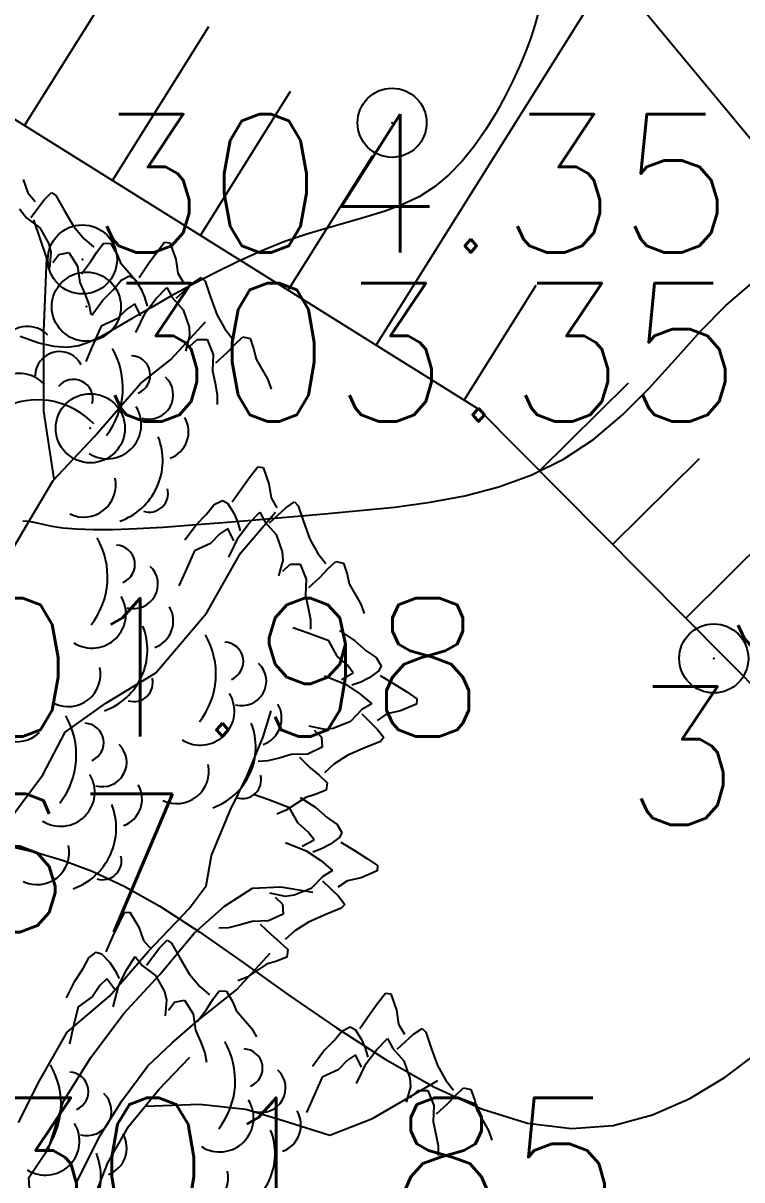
# Model space of a CAD drawing. Header units: millimetres. Extents: x 524954 to 526204, y 9523489 to 9524010.
# Drawn here: x 526010.56 to 526015.76, y 9523804.82 to 9523813.19 of the extents above; entities that cross this region are included whole.
import ezdxf
from ezdxf.enums import TextEntityAlignment as Align

# ---------------------------------------------------------------- set-up
doc = ezdxf.new("R2010")
doc.units = ezdxf.units.MM
doc.header["$PDMODE"] = 32
doc.header["$PDSIZE"] = 0.5
doc.linetypes.add('ACAD_ISO12W100', pattern=[21, 12, -3, 0, -3, 0, -3])
doc.linetypes.add('CACHE2', pattern=[4.7625, 3.175, -1.5875])
for name, color, linetype in [('Arbre', 34, 'ACAD_ISO12W100'), ('Bas_Talus', 40, 'CACHE2'), ('CN_01_00', 3, 'Continuous'), ('CN_02_00', 4, 'Continuous'), ('Haut_Talus', 30, 'Continuous'), ('Talus', 2, 'Continuous'), ('TopoAlt', 3, 'Continuous'), ('TOPOJIS', 7, 'Continuous')]:
    doc.layers.add(name, color=color, linetype=linetype)
doc.styles.add('Simplex 1.0', font='Simplex.shx', dxfattribs={"width": 0.99, "height": 1})

# ---------------------------------------------------------------- blocks, each defined once
blk = doc.blocks.new('TCPOINT M')
at = {"color": 0}
blk.add_point((0, 0), dxfattribs=at)
at = {"layer": 'TopoAlt', "style": 'Simplex 1.0', "width": 0.99}
blk.add_attdef('ALT', (0.15, 0.15), '', height=1, dxfattribs=at)
blk = doc.blocks.new('v088')
at = {"color": 3, "linetype": 'Continuous'}
for p, q in [((0.1184, 12.2906), (0.1522, 12.1952)), ((0.1522, 12.1952), (0.2074, 12.1313)), ((0.1746, 12.0155), (0.2717, 12.1435)), ((0.2717, 12.1435), (0.3242, 12.1966)), ((0.3242, 12.1966), (0.3557, 12.1751)), ((0.3557, 12.1751), (0.415, 12.0689)), ((0.0922, 12.0781), (0.1437, 12.0135)), ((0.415, 12.0689), (0.4841, 11.9528)), ((0.1437, 12.0135), (0.2395, 11.9416)), ((0.2395, 11.9416), (0.3048, 11.8248)), ((0.4841, 11.9528), (0.5601, 11.8616)), ((0.3048, 11.8248), (0.32, 11.7651)), ((0.5601, 11.8616), (0.6304, 11.8005)), ((0.6527, 11.7656), (0.6994, 11.8293)), ((0.6994, 11.8293), (0.7544, 11.828)), ((0.7544, 11.828), (0.796, 11.7537)), ((1.0886, 11.7676), (1.1424, 11.8368)), ((1.1424, 11.8368), (1.1809, 11.833)), ((1.1809, 11.833), (1.2232, 11.7138)), ((0.32, 11.7651), (0.3106, 11.6498)), ((0.3344, 11.6895), (0.378, 11.7487)), ((0.378, 11.7487), (0.4498, 11.7623)), ((0.4498, 11.7623), (0.5114, 11.6644)), ((0.6075, 11.6944), (0.6527, 11.7656)), ((0.796, 11.7537), (0.824, 11.6885)), ((1.027, 11.683), (1.0886, 11.7676)), ((0.5114, 11.6644), (0.5299, 11.5465)), ((0.5418, 11.6075), (0.6075, 11.6944)), ((0.824, 11.6885), (0.9344, 11.5607)), ((0.9578, 11.583), (1.027, 11.683)), ((1.2232, 11.7138), (1.2386, 11.6137)), ((0.7732, 11.4945), (0.827, 11.5637)), ((0.827, 11.5637), (0.8886, 11.5945)), ((0.8886, 11.5945), (0.9232, 11.5753)), ((0.9232, 11.5753), (0.9693, 11.5022)), ((0.9344, 11.5607), (0.97, 11.497)), ((1.2386, 11.6137), (1.2809, 11.5407)), ((1.3463, 11.5407), (1.4079, 11.583)), ((1.4079, 11.583), (1.4348, 11.556)), ((1.4348, 11.556), (1.4733, 11.4406)), ((0.5299, 11.5465), (0.5653, 11.4632)), ((0.6962, 11.4176), (0.7732, 11.4945)), ((0.9693, 11.5022), (0.9963, 11.4406)), ((1.0809, 11.4291), (1.1578, 11.5099)), ((1.1578, 11.5099), (1.1963, 11.4368)), ((1.2271, 11.433), (1.3463, 11.5407)), ((0.5653, 11.4632), (0.5962, 11.3829)), ((0.5962, 11.3829), (0.6091, 11.3149)), ((0.6155, 11.3099), (0.6962, 11.4176)), ((0.927, 11.3906), (0.8693, 11.3522)), ((0.9693, 11.3022), (0.927, 11.3906)), ((0.9963, 11.4406), (1.0155, 11.3753)), ((1.004, 11.3291), (1.0809, 11.4291)), ((1.1963, 11.4368), (1.2771, 11.3483)), ((1.4733, 11.4406), (1.5194, 11.3137)), ((0.8693, 11.3522), (0.8001, 11.2829)), ((0.9347, 11.1829), (1.004, 11.3291)), ((1.2771, 11.3483), (1.3194, 11.2214)), ((1.5194, 11.3137), (1.5771, 11.2099)), ((0.6847, 11.2291), (0.6193, 11.0829)), ((0.8001, 11.2829), (0.6847, 11.2291)), ((1.3194, 11.2214), (1.3232, 11.1598)), ((1.3232, 11.1598), (1.2925, 11.0483)), ((1.3232, 11.0829), (1.3771, 11.1329)), ((1.3771, 11.1329), (1.4502, 11.1329)), ((1.4502, 11.1329), (1.4925, 11.0252)), ((1.5771, 11.2099), (1.6348, 11.1368)), ((1.6502, 11.0983), (1.7079, 11.1522)), ((1.7079, 11.1522), (1.7617, 11.1406)), ((1.7617, 11.1406), (1.7887, 11.0598)), ((0.6193, 11.0829), (0.5731, 10.9752)), ((1.5925, 11.0368), (1.6502, 11.0983)), ((1.7887, 11.0598), (1.8041, 10.9906)), ((1.4925, 11.0252), (1.4886, 10.906)), ((1.5117, 10.9637), (1.5925, 11.0368)), ((1.8041, 10.9906), (1.8887, 10.8444)), ((1.4886, 10.906), (1.5079, 10.8175)), ((1.5079, 10.8175), (1.5233, 10.7329)), ((1.8887, 10.8444), (1.9118, 10.7752)), ((1.5233, 10.7329), (1.5233, 10.6636)), ((1.7617, 10.1424), (1.8156, 10.2117)), ((1.8156, 10.2117), (1.8541, 10.2078)), ((1.7002, 10.0578), (1.7617, 10.1424)), ((1.8541, 10.2078), (1.8964, 10.0886)), ((1.631, 9.9578), (1.7002, 10.0578)), ((1.8964, 10.0886), (1.9118, 9.9886)), ((1.5002, 9.9386), (1.5617, 9.9693)), ((1.5617, 9.9693), (1.5963, 9.9501)), ((1.9118, 9.9886), (1.9541, 9.9155)), ((1.4463, 9.8693), (1.5002, 9.9386)), ((1.5963, 9.9501), (1.6425, 9.877)), ((1.6425, 9.877), (1.6694, 9.8155)), ((1.7541, 9.8039), (1.831, 9.8847)), ((1.831, 9.8847), (1.8695, 9.8116)), ((1.9002, 9.8078), (2.0195, 9.9155)), ((2.0195, 9.9155), (2.081, 9.9578)), ((2.081, 9.9578), (2.1079, 9.9309)), ((2.1079, 9.9309), (2.1464, 9.8155)), ((1.2886, 9.6847), (1.3694, 9.7924)), ((1.3694, 9.7924), (1.4463, 9.8693)), ((1.6694, 9.8155), (1.6887, 9.7501)), ((1.6771, 9.7039), (1.7541, 9.8039)), ((1.8695, 9.8116), (1.9502, 9.7232)), ((2.1464, 9.8155), (2.1926, 9.6885)), ((1.5425, 9.727), (1.4733, 9.6578)), ((1.6002, 9.7655), (1.5425, 9.727)), ((1.6425, 9.677), (1.6002, 9.7655)), ((1.9502, 9.7232), (1.9925, 9.5962)), ((1.4733, 9.6578), (1.3579, 9.6039)), ((1.6079, 9.5578), (1.6771, 9.7039)), ((2.1926, 9.6885), (2.2503, 9.5847)), ((1.3579, 9.6039), (1.2925, 9.4577)), ((1.9925, 9.5962), (1.9964, 9.5347)), ((2.2503, 9.5847), (2.308, 9.5116)), ((1.2925, 9.4577), (1.2463, 9.35)), ((1.9964, 9.5347), (1.9656, 9.4231)), ((1.9964, 9.4577), (2.0502, 9.5077)), ((2.0502, 9.5077), (2.1233, 9.5077)), ((2.1233, 9.5077), (2.1656, 9.4)), ((2.2657, 9.4116), (2.3233, 9.4731)), ((2.3233, 9.4731), (2.381, 9.527)), ((2.381, 9.527), (2.4349, 9.5154)), ((2.4349, 9.5154), (2.4618, 9.4347)), ((2.1656, 9.4), (2.1618, 9.2808)), ((2.1849, 9.3385), (2.2657, 9.4116)), ((2.4618, 9.4347), (2.4772, 9.3654)), ((2.4772, 9.3654), (2.5618, 9.2193)), ((2.1618, 9.2808), (2.181, 9.1923)), ((2.5618, 9.2193), (2.5849, 9.15)), ((2.181, 9.1923), (2.1964, 9.1077)), ((2.1801, 9.009), (2.0697, 9.0483)), ((2.1964, 9.1077), (2.1964, 9.0385)), ((2.3301, 8.953), (2.1801, 9.009)), ((2.4064, 9.0272), (2.519, 8.9533)), ((2.3912, 8.8412), (2.3301, 8.953)), ((2.519, 8.9533), (2.6006, 8.8814)), ((2.6006, 8.8814), (2.6731, 8.832)), ((2.4646, 8.7765), (2.3912, 8.8412)), ((2.6731, 8.832), (2.7077, 8.7725)), ((2.421, 8.6735), (2.5067, 8.7213)), ((2.5067, 8.7213), (2.4646, 8.7765)), ((2.6907, 8.7368), (2.6207, 8.6861)), ((2.7077, 8.7725), (2.6907, 8.7368)), ((2.2998, 8.7005), (2.4501, 8.6406)), ((2.4501, 8.6406), (2.5548, 8.5702)), ((2.5609, 8.6554), (2.4969, 8.632)), ((2.6207, 8.6861), (2.5609, 8.6554)), ((2.7005, 8.7027), (2.8047, 8.6399)), ((2.8047, 8.6399), (2.8931, 8.5838)), ((2.5548, 8.5702), (2.6402, 8.4985)), ((2.8931, 8.5838), (2.9656, 8.5345)), ((2.5697, 8.4555), (2.4865, 8.3693)), ((2.6402, 8.4985), (2.5697, 8.4555)), ((2.9641, 8.4958), (2.8478, 8.4461)), ((2.9656, 8.5345), (2.9641, 8.4958)), ((2.4865, 8.3693), (2.3625, 8.3191)), ((2.5678, 8.4245), (2.6828, 8.3123)), ((2.749, 8.4244), (2.6787, 8.3776)), ((2.8478, 8.4461), (2.749, 8.4244)), ((2.3013, 8.3113), (2.188, 8.335)), ((2.2245, 8.3065), (2.2778, 8.2559)), ((2.3625, 8.3191), (2.3013, 8.3113)), ((2.6828, 8.3123), (2.7289, 8.2536)), ((2.2778, 8.2559), (2.2824, 8.183)), ((2.7037, 8.225), (2.591, 8.1793)), ((2.7289, 8.2536), (2.7037, 8.225)), ((2.0584, 8.1303), (1.9713, 8.1055)), ((2.1776, 8.1339), (2.0584, 8.1303)), ((2.2824, 8.183), (2.1776, 8.1339)), ((2.4672, 8.1253), (2.3672, 8.0611)), ((2.591, 8.1793), (2.4672, 8.1253)), ((1.8878, 8.0848), (1.8187, 8.0804)), ((1.9713, 8.1055), (1.8878, 8.0848)), ((2.1174, 8.1109), (2.1954, 8.0349)), ((2.1954, 8.0349), (2.2605, 7.9811)), ((2.3672, 8.0611), (2.2979, 7.9989)), ((2.2605, 7.9811), (2.3179, 7.927)), ((2.3098, 7.8725), (2.2308, 7.8405)), ((2.3179, 7.927), (2.3098, 7.8725)), ((1.8965, 7.8022), (1.7861, 7.8414)), ((2.0465, 7.7461), (1.8965, 7.8022)), ((2.1627, 7.8208), (2.0222, 7.7271)), ((2.1227, 7.8203), (2.2353, 7.7465)), ((2.2308, 7.8405), (2.1627, 7.8208)), ((2.0222, 7.7271), (1.9545, 7.6997)), ((2.1075, 7.6343), (2.0465, 7.7461)), ((2.2353, 7.7465), (2.3169, 7.6746)), ((2.1809, 7.5696), (2.1075, 7.6343)), ((2.3169, 7.6746), (2.3894, 7.6252)), ((2.3894, 7.6252), (2.424, 7.5657)), ((2.223, 7.5144), (2.1809, 7.5696)), ((2.424, 7.5657), (2.407, 7.5299)), ((2.0162, 7.4937), (2.1664, 7.4338)), ((2.1373, 7.4666), (2.223, 7.5144)), ((2.2772, 7.4485), (2.2132, 7.4252)), ((2.337, 7.4793), (2.2772, 7.4485)), ((2.407, 7.5299), (2.337, 7.4793)), ((2.4169, 7.4959), (2.521, 7.4331)), ((2.1664, 7.4338), (2.2711, 7.3633)), ((2.521, 7.4331), (2.6094, 7.377)), ((2.6094, 7.377), (2.6819, 7.3276)), ((2.2711, 7.3633), (2.3565, 7.2916)), ((2.3565, 7.2916), (2.286, 7.2486)), ((2.6805, 7.289), (2.5641, 7.2392)), ((2.6819, 7.3276), (2.6805, 7.289)), ((2.286, 7.2486), (2.2028, 7.1624)), ((2.2841, 7.2177), (2.3991, 7.1055)), ((2.4653, 7.2176), (2.395, 7.1707)), ((2.5641, 7.2392), (2.4653, 7.2176)), ((2.0176, 7.1045), (1.9044, 7.1282)), ((2.2028, 7.1624), (2.0788, 7.1122)), ((1.9408, 7.0996), (1.9941, 7.049)), ((1.9941, 7.049), (1.9988, 6.9761)), ((2.0788, 7.1122), (2.0176, 7.1045)), ((2.3991, 7.1055), (2.4452, 7.0467)), ((2.4452, 7.0467), (2.4201, 7.0181)), ((0.8128, 6.9092), (0.8527, 6.9872)), ((0.8527, 6.9872), (0.8913, 6.9906)), ((0.8913, 6.9906), (0.9551, 6.8814)), ((1.9988, 6.9761), (1.8939, 6.9271)), ((2.3073, 6.9725), (2.1835, 6.9184)), ((2.4201, 7.0181), (2.3073, 6.9725)), ((0.7681, 6.8145), (0.8128, 6.9092)), ((0.9551, 6.8814), (0.9888, 6.786)), ((1.6041, 6.8779), (1.535, 6.8736)), ((1.6876, 6.8986), (1.6041, 6.8779)), ((1.7747, 6.9234), (1.6876, 6.8986)), ((1.8939, 6.9271), (1.7747, 6.9234)), ((1.8337, 6.904), (1.9118, 6.828)), ((2.1835, 6.9184), (2.0835, 6.8543)), ((0.7187, 6.7034), (0.7681, 6.8145)), ((0.9888, 6.786), (1.0441, 6.7221)), ((1.1083, 6.7343), (1.1609, 6.7873)), ((1.1609, 6.7873), (1.1923, 6.7659)), ((1.9118, 6.828), (1.9768, 6.7743)), ((2.0835, 6.8543), (2.0142, 6.7921)), ((0.5938, 6.6601), (0.6485, 6.7018)), ((0.6485, 6.7018), (0.6861, 6.6893)), ((1.0112, 6.6062), (1.1083, 6.7343)), ((1.1923, 6.7659), (1.2517, 6.6597)), ((1.9768, 6.7743), (2.0342, 6.7201)), ((2.0342, 6.7201), (2.0261, 6.6656)), ((0.5538, 6.582), (0.5938, 6.6601)), ((0.6861, 6.6893), (0.7451, 6.6262)), ((0.7451, 6.6262), (0.7831, 6.5707)), ((0.8684, 6.5752), (0.9289, 6.6689)), ((0.9289, 6.6689), (0.9803, 6.6043)), ((1.2517, 6.6597), (1.3207, 6.5436)), ((1.879, 6.6139), (1.7385, 6.5203)), ((1.9472, 6.6337), (1.879, 6.6139)), ((2.0261, 6.6656), (1.9472, 6.6337)), ((0.4926, 6.4921), (0.5538, 6.582)), ((0.7831, 6.5707), (0.8142, 6.5101)), ((0.8114, 6.4626), (0.8684, 6.5752)), ((0.9803, 6.6043), (1.0762, 6.5324)), ((1.0762, 6.5324), (1.1414, 6.4156)), ((1.3207, 6.5436), (1.3968, 6.4523)), ((0.4333, 6.3712), (0.4926, 6.4921)), ((0.6749, 6.4601), (0.6198, 6.3792)), ((0.7244, 6.5087), (0.6749, 6.4601)), ((0.7824, 6.4297), (0.7244, 6.5087)), ((0.7707, 6.306), (0.8114, 6.4626)), ((1.3968, 6.4523), (1.4671, 6.3913)), ((1.7385, 6.5203), (1.6708, 6.4929)), ((0.6198, 6.3792), (0.5164, 6.3047)), ((1.1414, 6.4156), (1.1567, 6.3559)), ((1.4894, 6.3564), (1.536, 6.4201)), ((1.536, 6.4201), (1.5911, 6.4188)), ((1.5911, 6.4188), (1.6326, 6.3444)), ((2.6849, 6.3343), (2.7388, 6.4036)), ((2.7388, 6.4036), (2.7772, 6.3997)), ((2.7772, 6.3997), (2.8196, 6.2805)), ((0.5164, 6.3047), (0.4795, 6.1489)), ((1.1567, 6.3559), (1.1472, 6.2405)), ((1.171, 6.2803), (1.2146, 6.3394)), ((1.2146, 6.3394), (1.2864, 6.3531)), ((1.2864, 6.3531), (1.3481, 6.2552)), ((1.3784, 6.1983), (1.4442, 6.2852)), ((1.4442, 6.2852), (1.4894, 6.3564)), ((1.6326, 6.3444), (1.6606, 6.2793)), ((1.6606, 6.2793), (1.771, 6.1515)), ((2.6234, 6.2497), (2.6849, 6.3343)), ((2.8196, 6.2805), (2.8349, 6.1805)), ((1.3481, 6.2552), (1.3665, 6.1373)), ((2.5541, 6.1497), (2.6234, 6.2497)), ((0.4795, 6.1489), (0.4542, 6.0345)), ((1.3665, 6.1373), (1.4019, 6.054)), ((1.771, 6.1515), (1.8066, 6.0878)), ((2.3695, 6.0612), (2.4234, 6.1305)), ((2.4234, 6.1305), (2.4849, 6.1612)), ((2.4849, 6.1612), (2.5195, 6.142)), ((2.5195, 6.142), (2.5657, 6.0689)), ((2.8349, 6.1805), (2.8773, 6.1074)), ((2.9427, 6.1074), (3.0042, 6.1497)), ((3.0042, 6.1497), (3.0311, 6.1228)), ((3.0311, 6.1228), (3.0696, 6.0074)), ((1.4019, 6.054), (1.4328, 5.9737)), ((2.2926, 5.9843), (2.3695, 6.0612)), ((2.5657, 6.0689), (2.5926, 6.0074)), ((2.6772, 5.9958), (2.7542, 6.0766)), ((2.7542, 6.0766), (2.7926, 6.0035)), ((2.8234, 5.9997), (2.9427, 6.1074)), ((1.4328, 5.9737), (1.4458, 5.9057)), ((2.2118, 5.8766), (2.2926, 5.9843)), ((2.5234, 5.9574), (2.4657, 5.9189)), ((2.5657, 5.8689), (2.5234, 5.9574)), ((2.5926, 6.0074), (2.6118, 5.942)), ((2.6003, 5.8958), (2.6772, 5.9958)), ((2.7926, 6.0035), (2.8734, 5.9151)), ((3.0696, 6.0074), (3.1158, 5.8804)), ((2.4657, 5.9189), (2.3964, 5.8497)), ((2.5311, 5.7497), (2.6003, 5.8958)), ((2.8734, 5.9151), (2.9157, 5.7881)), ((3.1158, 5.8804), (3.1734, 5.7766)), ((2.281, 5.7958), (2.2156, 5.6496)), ((2.3964, 5.8497), (2.281, 5.7958)), ((2.9157, 5.7881), (2.9196, 5.7266)), ((3.1734, 5.7766), (3.2311, 5.7035)), ((2.9196, 5.7266), (2.8888, 5.615)), ((2.9196, 5.6496), (2.9734, 5.6996)), ((2.9734, 5.6996), (3.0465, 5.6996)), ((3.0465, 5.6996), (3.0888, 5.5919)), ((3.2465, 5.665), (3.3042, 5.7189)), ((3.3042, 5.7189), (3.3581, 5.7073)), ((3.3581, 5.7073), (3.385, 5.6266)), ((2.2156, 5.6496), (2.1695, 5.5419)), ((3.1888, 5.6035), (3.2465, 5.665)), ((3.385, 5.6266), (3.4004, 5.5573)), ((3.0888, 5.5919), (3.085, 5.4727)), ((3.1081, 5.5304), (3.1888, 5.6035)), ((3.4004, 5.5573), (3.485, 5.4112)), ((3.085, 5.4727), (3.1042, 5.3842)), ((3.1042, 5.3842), (3.1196, 5.2996)), ((3.485, 5.4112), (3.5081, 5.3419)), ((3.1196, 5.2996), (3.1196, 5.2304))]:
    blk.add_line(p, q, dxfattribs=at)
at = {"linetype": 'Continuous'}
for p, q in [((0.2897, 11.7219), (0.1969, 11.9998)), ((0.2697, 11.1929), (0.2897, 11.7219)), ((1.1882, 10.9882), (1.4374, 11.2608)), ((0.2693, 10.6145), (0.2697, 11.1929)), ((0.9679, 10.8157), (1.1882, 10.9882)), ((0.6339, 10.4293), (0.9679, 10.8157)), ((0.3448, 10.1217), (0.2693, 10.6145)), ((0.3358, 10.1122), (0.6339, 10.4293)), ((0.1676, 9.8288), (0.3358, 10.1122)), ((1.6901, 9.587), (1.945, 9.8846)), ((-0.0246, 9.5014), (0.1676, 9.8288)), ((1.4442, 9.1527), (1.6901, 9.587)), ((1.08, 8.7222), (1.4442, 9.1527)), ((0.7177, 8.5032), (1.08, 8.7222)), ((0.4236, 8.2918), (0.7177, 8.5032)), ((1.8546, 8.2596), (1.9129, 8.4473)), ((0.2621, 7.9837), (0.4236, 8.2918)), ((1.7363, 7.971), (1.8546, 8.2596)), ((-0.0934, 7.5087), (0.2621, 7.9837)), ((1.617, 7.726), (1.7363, 7.971)), ((1.4808, 7.3998), (1.617, 7.726)), ((1.4418, 7.1813), (1.4808, 7.3998)), ((1.3209, 7.0171), (1.4418, 7.1813)), ((1.5755, 7.0348), (1.778, 7.1634)), ((1.778, 7.1634), (1.983, 7.1739)), ((1.983, 7.1739), (2.2139, 7.1352)), ((1.3557, 6.8374), (1.5755, 7.0348)), ((1.0227, 6.7061), (1.3209, 7.0171)), ((1.107, 6.54), (1.3557, 6.8374)), ((0.7433, 6.3831), (1.0227, 6.7061)), ((1.6628, 6.4272), (1.906, 6.6935)), ((0.8455, 6.2546), (1.107, 6.54)), ((0.4379, 6.1217), (0.7433, 6.3831)), ((1.3814, 6.2037), (1.6628, 6.4272)), ((0.6096, 5.9388), (0.8455, 6.2546)), ((1.1982, 6.0444), (1.3814, 6.2037)), ((0.2399, 5.7756), (0.4379, 6.1217)), ((1.0213, 5.879), (1.1982, 6.0444)), ((0.4109, 5.6237), (0.6096, 5.9388)), ((0.8338, 5.6263), (1.0213, 5.879)), ((1.0995, 5.7065), (1.3247, 5.9413)), ((0.0846, 5.4676), (0.2399, 5.7756)), ((0.8812, 5.4407), (1.0995, 5.7065)), ((2.6462, 5.4963), (3.1193, 5.7735)), ((0.3061, 5.2857), (0.4109, 5.6237)), ((0.6713, 5.3679), (0.8338, 5.6263)), ((1.0006, 5.5861), (1.394, 5.6007)), ((1.394, 5.6007), (1.7306, 5.5642)), ((1.7306, 5.5642), (1.9997, 5.4827)), ((0.7312, 5.1764), (0.8812, 5.4407)), ((1.9997, 5.4827), (2.3377, 5.3779)), ((2.3377, 5.3779), (2.6462, 5.4963)), ((0.5102, 5.0412), (0.6713, 5.3679)), ((0.1613, 5.0712), (0.3061, 5.2857)), ((0.6191, 4.888), (0.7312, 5.1764)), ((0.1717, 4.8724), (0.1613, 5.0712))]:
    blk.add_line(p, q, dxfattribs=at)
at = {"color": 3, "linetype": 'Continuous'}
for centre, major_axis, start_param, end_param in [((0.1501, 11.0237), (0.1445, 0.1445), 6.263619, 7.998733), ((0.3829, 10.8698), (-0.1246, 0.1246), 4.396235, 7.060094), ((0.2754, 10.7857), (0.3995, 0.3995), 4.836335, 6.022049), ((0.8987, 10.8757), (0.099, 0.099), 4.31771, 7.031286), ((0.0911, 10.6412), (0.1741, 0.1741), 6.236163, 8.918901), ((0.4834, 10.7051), (-0.099, 0.099), 3.680741, 6.394318), ((1.0287, 10.7332), (-0.1246, 0.1246), 2.081137, 4.744996), ((0.2226, 10.1318), (-0.3995, 0.3995), 4.689978, 5.875693), ((0.7276, 10.5169), (-0.1741, 0.1741), 1.793126, 4.475865), ((1.1114, 10.4666), (-0.1445, 0.1445), 2.713295, 4.448408), ((0.6623, 10.2582), (-0.3298, 0.3298), 2.69514, 4.302022), ((0.5573, 10.0804), (0.1641, 0.1641), 3.478918, 5.717341), ((1.0314, 10.0206), (0.0964, 0.0964), 3.62262, 5.745019), ((0.1648, 9.4153), (0.3995, 0.3995), 4.836335, 6.022049), ((0.7881, 9.5054), (-0.099, 0.099), 2.746913, 5.46049), ((0.9181, 9.3628), (0.1246, 0.1246), 3.651933, 6.315792), ((0.617, 9.1466), (-0.1741, 0.1741), 1.793126, 4.475865), ((1.0008, 9.0963), (-0.1445, 0.1445), 2.713295, 4.448408), ((0.5518, 8.8878), (-0.3298, 0.3298), 2.69514, 4.302022), ((0.9486, 8.7133), (-0.3995, 0.3995), 3.265538, 4.451253), ((1.5719, 8.8034), (0.099, 0.099), 4.31771, 7.031286), ((1.7019, 8.6608), (0.1246, 0.1246), 3.651933, 6.315792), ((0.4467, 8.71), (-0.1641, 0.1641), 1.908121, 4.146545), ((0.9208, 8.6502), (0.0964, 0.0964), 3.62262, 5.745019), ((1.4008, 8.4446), (0.1741, 0.1741), 3.363922, 6.046661), ((1.7845, 8.3943), (-0.1445, 0.1445), 2.713295, 4.448408), ((0.0741, 8.4554), (0.1641, 0.1641), 2.463212, 4.701636), ((-0.0612, 8.1267), (-0.3995, 0.3995), 3.265538, 4.451253), ((0.5622, 8.2168), (0.099, 0.099), 4.31771, 7.031286), ((1.3355, 8.1858), (-0.3298, 0.3298), 2.69514, 4.302022), ((0.6922, 8.0742), (-0.1246, 0.1246), 2.081137, 4.744996), ((1.2305, 8.008), (0.1641, 0.1641), 3.478918, 5.717341), ((0.391, 7.858), (0.1741, 0.1741), 3.363922, 6.046661), ((1.7045, 7.9482), (-0.0964, 0.0964), 2.051824, 4.174223), ((0.7748, 7.8077), (-0.1445, 0.1445), 2.713295, 4.448408), ((0.3258, 7.5992), (0.3298, 0.3298), 4.265936, 5.872819), ((0.2207, 7.4214), (0.1641, 0.1641), 3.478918, 5.717341), ((0.6948, 7.3616), (-0.0964, 0.0964), 2.051824, 4.174223), ((1.088, 5.7707), (-0.3995, 0.3995), 3.265538, 4.451253), ((1.7113, 5.8608), (0.099, 0.099), 4.31771, 7.031286), ((-0.1718, 5.6024), (0.3995, 0.3995), 4.836335, 6.022049), ((0.4516, 5.6925), (0.099, 0.099), 4.31771, 7.031286), ((1.8413, 5.7182), (-0.1246, 0.1246), 2.081137, 4.744996), ((0.5816, 5.5499), (0.1246, 0.1246), 3.651933, 6.315792), ((1.5402, 5.502), (0.1741, 0.1741), 3.363922, 6.046661), ((1.924, 5.4517), (-0.1445, 0.1445), 2.713295, 4.448408), ((0.2804, 5.3337), (0.1741, 0.1741), 3.363922, 6.046661), ((0.6642, 5.2834), (-0.1445, 0.1445), 2.713295, 4.448408), ((1.4749, 5.2432), (0.3298, 0.3298), 4.265936, 5.872819), ((0.2152, 5.0749), (-0.3298, 0.3298), 2.69514, 4.302022), ((1.3699, 5.0654), (-0.1641, 0.1641), 1.908121, 4.146545)]:
    blk.add_ellipse(centre, major_axis=major_axis, ratio=1, start_param=start_param, end_param=end_param, dxfattribs=at)

msp = doc.modelspace()

# ---------------------------------------------------------------- linework, layer by layer
at = {"layer": 'Bas_Talus', "flags": 128}
msp.add_lwpolyline([(526058.8338, 9523750.8594), (526054.874, 9523761.6781), (526052.7186, 9523767.7922), (526050.448, 9523772.3848), (526051.0282, 9523778.3376), (526050.2713, 9523783.9766), (526048.1712, 9523789.1812), (526042.3491, 9523792.0298), (526038.6812, 9523792.4367), (526032.5679, 9523795.169), (526027.3788, 9523800.0095), (526021.2656, 9523805.7647), (526019.6267, 9523807.7643), (526012.873, 9523815.9031)], dxfattribs=at)
at = {"layer": 'CN_01_00', "elevation": 303, "flags": 128}
msp.add_lwpolyline([(526010.5585, 9523809.5895), (526010.6035, 9523809.5849), (526010.6509, 9523809.5757), (526010.7047, 9523809.5637), (526010.7691, 9523809.5508), (526010.8482, 9523809.5388), (526010.946, 9523809.5294), (526011.0666, 9523809.5246), (526011.213, 9523809.5257), (526011.3833, 9523809.5323), (526011.5746, 9523809.5436), (526011.7838, 9523809.5586), (526012.0079, 9523809.5766), (526012.2441, 9523809.5967), (526012.4892, 9523809.6181), (526012.7403, 9523809.6399), (526012.9945, 9523809.6621), (526013.2498, 9523809.6883), (526013.5039, 9523809.7229), (526013.7549, 9523809.7703), (526014.0008, 9523809.835), (526014.2394, 9523809.9214), (526014.4689, 9523810.0338), (526014.6871, 9523810.1768), (526014.8928, 9523810.3519), (526015.0883, 9523810.5491), (526015.2766, 9523810.756), (526015.4608, 9523810.9596), (526015.644, 9523811.1473), (526015.8292, 9523811.3064)], dxfattribs=at)
at = {"layer": 'CN_02_00', "flags": 128}
for points, elevation in [([(526014.2891, 9523813.2706), (526014.2624, 9523813.1749), (526014.232, 9523813.0819), (526014.1965, 9523812.9873), (526014.1545, 9523812.8866), (526014.1047, 9523812.7767), (526014.0469, 9523812.6599), (526013.9813, 9523812.5395), (526013.9078, 9523812.419), (526013.8265, 9523812.3018), (526013.7374, 9523812.1913), (526013.6407, 9523812.091), (526013.5364, 9523812.0044), (526013.4244, 9523811.9336), (526013.3052, 9523811.8763), (526013.1788, 9523811.8286), (526013.0454, 9523811.7869), (526012.9054, 9523811.7475), (526012.7588, 9523811.7067), (526012.606, 9523811.6609), (526012.4471, 9523811.6064), (526012.2828, 9523811.5405), (526012.1159, 9523811.4653), (526011.9494, 9523811.3836), (526011.7865, 9523811.2985), (526011.6303, 9523811.2131), (526011.484, 9523811.1303), (526011.3507, 9523811.0532), (526011.2336, 9523810.9847), (526011.1341, 9523810.9277), (526011.0468, 9523810.884), (526010.9644, 9523810.8553), (526010.8797, 9523810.8431), (526010.7856, 9523810.8491), (526010.6747, 9523810.8748), (526010.5401, 9523810.9219)], 304), ([(526010.5015, 9523807.2263), (526010.668, 9523807.1868), (526010.8531, 9523807.1321), (526011.0599, 9523807.0545), (526011.2913, 9523806.9465), (526011.5505, 9523806.8005), (526011.8389, 9523806.6126), (526012.1521, 9523806.3936), (526012.4838, 9523806.1578), (526012.8281, 9523805.9195), (526013.179, 9523805.6933), (526013.5302, 9523805.4934), (526013.8759, 9523805.3343), (526014.2099, 9523805.2303), (526014.5273, 9523805.192), (526014.8279, 9523805.2147), (526015.1128, 9523805.2899), (526015.3829, 9523805.4091), (526015.6391, 9523805.5639), (526015.8824, 9523805.7456)], 302)]:
    msp.add_lwpolyline(points, dxfattribs=dict(at, elevation=elevation))
at = {"layer": 'Haut_Talus', "flags": 128}
msp.add_lwpolyline([(526056.6397, 9523747.1824), (526054.1626, 9523755.7569), (526050.6946, 9523763.2596), (526049.1258, 9523767.0521), (526047.5536, 9523770.7888), (526047.5536, 9523773.8393), (526048.3793, 9523778.3739), (526048.2142, 9523781.342), (526046.5604, 9523787.2179), (526043.6631, 9523788.5558), (526036.2317, 9523790.2871), (526033.094, 9523792.0185), (526029.5434, 9523795.3989), (526023.9209, 9523800.0348), (526020.1226, 9523804.0747), (526013.8549, 9523810.3958), (526008.091, 9523814.0001)], dxfattribs=at)
at = {"layer": 'Talus'}
for p, q in [((526010.5712, 9523812.4492), (526012.684, 9523815.8278)), ((526013.1148, 9523810.8586), (526014.8098, 9523813.5691)), ((526011.2071, 9523812.0515), (526011.9036, 9523813.1653)), ((526011.843, 9523811.6539), (526012.4957, 9523812.6975)), ((526012.4789, 9523811.2562), (526013.0877, 9523812.2298)), ((526013.7507, 9523810.4609), (526014.2719, 9523811.2944)), ((526015.3526, 9523808.8853), (526017.1871, 9523810.7043)), ((526014.2965, 9523809.9505), (526014.9395, 9523810.588)), ((526014.8246, 9523809.4179), (526015.4518, 9523810.0398))]:
    msp.add_line(p, q, dxfattribs=at)

# ---------------------------------------------------------------- block references
at = {"layer": 'Arbre'}
msp.add_blockref('v088', (526010.442, 9523799.767), dxfattribs=at)
at = {"layer": 'TOPOJIS'}
for p in [(526013.2294, 9523812.4682, 304.32), (526011.0183, 9523811.1379, 304.3)]:
    msp.add_blockref('TCPOINT M', p, dxfattribs=at)
ref = msp.add_blockref('TCPOINT M', (526010.9902, 9523811.4798, 304.35), dxfattribs=at)
ref.add_attrib('ALT', '304.35', (526011.0402, 9523811.5298, 304.35), dxfattribs={"layer": 'TopoAlt', "height": 1, "style": 'Simplex 1.0', "width": 0.99})
ref = msp.add_blockref('TCPOINT M', (526011.0472, 9523810.2578, 303.35), dxfattribs=at)
ref.add_attrib('ALT', '303.35', (526011.0972, 9523810.3078, 303.35), dxfattribs={"layer": 'TopoAlt', "height": 1, "style": 'Simplex 1.0', "width": 0.99})
ref = msp.add_blockref('TCPOINT M', (526015.556, 9523808.5932, 302.4), dxfattribs=at)
ref.add_attrib('ALT', '302.40', (526015.606, 9523808.6432, 302.4), dxfattribs={"layer": 'TopoAlt', "height": 1, "style": 'Simplex 1.0', "width": 0.99})
ref = msp.add_blockref('TCPOINT M', (526009.194, 9523807.9784, 301.98), dxfattribs=at)
ref.add_attrib('ALT', '301.98', (526009.244, 9523808.0284, 301.98), dxfattribs={"layer": 'TopoAlt', "height": 1, "style": 'Simplex 1.0', "width": 0.99})
ref = msp.add_blockref('TCPOINT M', (526019.6205, 9523807.3397, 301.69), dxfattribs=at)
ref.add_attrib('ALT', '301.69', dxfattribs={"layer": 'TopoAlt', "height": 1, "style": 'Simplex 1.0', "width": 0.99}).set_placement((526019.5705, 9523807.3897, 301.69), align=Align.RIGHT)
ref = msp.add_blockref('TCPOINT M', (526007.0516, 9523806.5622, 301.67), dxfattribs=at)
ref.add_attrib('ALT', '301.67', (526007.1016, 9523806.6122, 301.67), dxfattribs={"layer": 'TopoAlt', "height": 1, "style": 'Simplex 1.0', "width": 0.99})
ref = msp.add_blockref('TCPOINT M', (526010.1765, 9523804.3644, 301.85), dxfattribs=at)
ref.add_attrib('ALT', '301.85', (526010.2265, 9523804.4144, 301.85), dxfattribs={"layer": 'TopoAlt', "height": 1, "style": 'Simplex 1.0', "width": 0.99})

doc.saveas('drawing.dxf')
